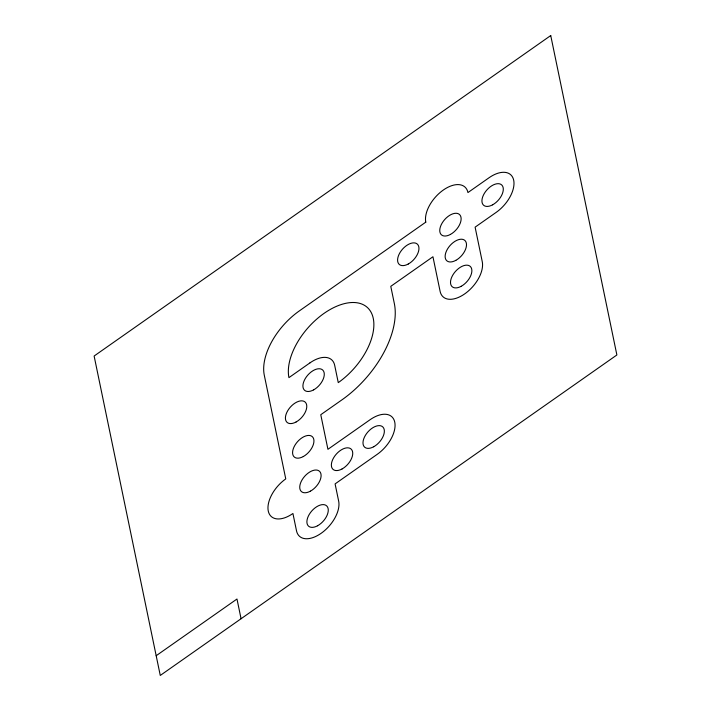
<?xml version="1.0" encoding="UTF-8"?>
<svg xmlns="http://www.w3.org/2000/svg" width="711" height="711" viewBox="0 0 711 711"><rect width="100%" height="100%" fill="white"/><g stroke="black" fill="none" stroke-linecap="round" stroke-linejoin="round"><path stroke-width="1.07" d="M156.18 655.72L236.976 599.018L241.065 618.739M550.732 35.55L94.119 356.024L160.268 675.45L616.881 354.976L550.732 35.55M425.782 222.152L299.278 310.947A54.392 30.715 -48.5 0 0 264.27 375.132L285.76 478.903A27.196 15.358 -48.5 0 0 268.26 510.996A27.196 15.358 -48.5 0 0 292.923 513.493L296.505 530.788A27.196 15.358 -48.5 0 0 321.168 533.286A27.196 15.358 -48.5 0 0 338.676 501.193L335.094 483.898L377.257 454.302A27.196 15.358 -48.5 0 0 394.765 422.21A27.196 15.358 -48.5 0 0 370.093 419.712L327.931 449.308L320.768 414.717L341.849 399.92A81.587 46.073 -48.5 0 0 394.356 303.641L390.774 286.346L432.946 256.751L440.109 291.341A27.196 15.358 -48.5 0 0 464.772 293.839A27.196 15.358 -48.5 0 0 482.271 261.746L475.108 227.156L496.198 212.358A27.196 15.358 -48.5 0 0 513.697 180.256A27.196 15.358 -48.5 0 0 489.035 177.759L467.945 192.557A27.196 15.358 -48.5 0 0 443.282 190.059A27.196 15.358 -48.5 0 0 425.782 222.152M310.023 362.832L288.933 377.63A54.392 30.715 -48.5 0 1 323.94 313.444A54.392 30.715 -48.5 0 1 373.275 318.439A54.392 30.715 -48.5 0 1 338.267 382.625L334.685 365.33A27.196 15.358 -48.5 0 0 310.023 362.832M492.634 204.812A13.598 7.679 -48.5 0 0 501.868 185.1A13.598 7.679 -48.5 0 0 483.347 195.258A13.598 7.679 -48.5 0 0 492.634 204.812M450.463 234.408A13.598 7.679 -48.5 0 0 459.697 214.695A13.598 7.679 -48.5 0 0 441.175 224.854A13.598 7.679 -48.5 0 0 450.463 234.408M408.292 264.003A13.598 7.679 -48.5 0 0 417.526 244.291A13.598 7.679 -48.5 0 0 399.004 254.449A13.598 7.679 -48.5 0 0 408.292 264.003M455.84 260.35A13.598 7.679 -48.5 0 0 465.065 240.638A13.598 7.679 -48.5 0 0 446.552 250.796A13.598 7.679 -48.5 0 0 455.84 260.35M461.208 286.293A13.598 7.679 -48.5 0 0 470.442 266.589A13.598 7.679 -48.5 0 0 451.92 276.739A13.598 7.679 -48.5 0 0 461.208 286.293M317.604 525.749A13.598 7.679 -48.5 0 0 326.838 506.036A13.598 7.679 -48.5 0 0 308.316 516.186A13.598 7.679 -48.5 0 0 317.604 525.749M373.693 446.757A13.598 7.679 -48.5 0 0 382.927 427.053A13.598 7.679 -48.5 0 0 364.405 437.203A13.598 7.679 -48.5 0 0 373.693 446.757M342.071 468.958A13.598 7.679 -48.5 0 0 351.305 449.245A13.598 7.679 -48.5 0 0 332.784 459.404A13.598 7.679 -48.5 0 0 342.071 468.958M310.44 491.15A13.598 7.679 -48.5 0 0 319.674 471.446A13.598 7.679 -48.5 0 0 301.153 481.596A13.598 7.679 -48.5 0 0 310.44 491.15M303.277 456.56A13.598 7.679 -48.5 0 0 312.511 436.856A13.598 7.679 -48.5 0 0 293.99 447.006A13.598 7.679 -48.5 0 0 303.277 456.56M296.114 421.97A13.598 7.679 -48.5 0 0 305.348 402.266A13.598 7.679 -48.5 0 0 286.826 412.416A13.598 7.679 -48.5 0 0 296.114 421.97M313.622 389.877A13.598 7.679 -48.5 0 0 322.856 370.173A13.598 7.679 -48.5 0 0 304.335 380.323A13.598 7.679 -48.5 0 0 313.622 389.877"/></g></svg>
